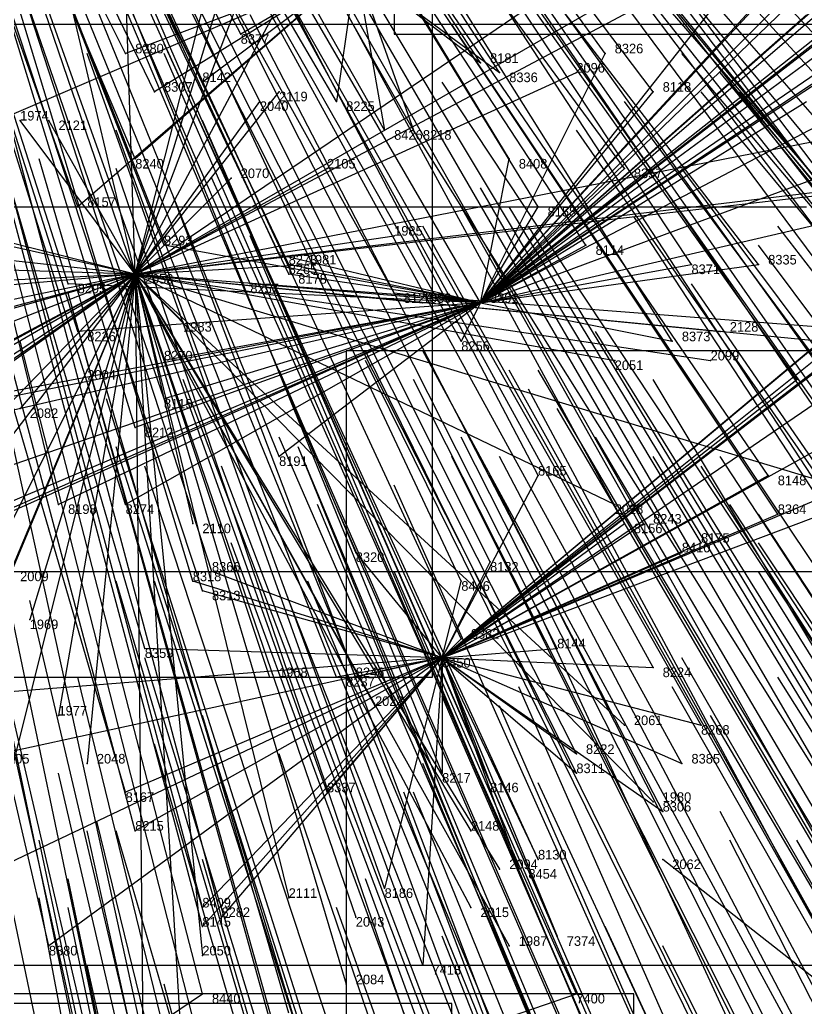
# Model space of a CAD drawing. Extents: x -0.5 to 0.59, y -0.5 to 0.59.
# Drawn here: x 0.046 to 0.128, y -0.2395 to -0.1365 of the extents above; entities that cross this region are included whole.
import ezdxf

# ---------------------------------------------------------------- set-up
doc = ezdxf.new("R2010")
doc.units = 0
for name, color, linetype in [('Clients', 3, 'CONTINUOUS'), ('Facilities', 3, 'CONTINUOUS'), ('Facilities_lines', 3, 'CONTINUOUS'), ('Min_max_boxes', 1, 'CONTINUOUS'), ('Normals', 1, 'CONTINUOUS'), ('Source_points', 5, 'CONTINUOUS'), ('Text', 3, 'CONTINUOUS')]:
    doc.layers.add(name, color=color, linetype=linetype)

msp = doc.modelspace()

# ---------------------------------------------------------------- linework, layer by layer
at = {"layer": 'Clients', "color": 5}
for p in [(0.069, -0.138, -0.385), (0.057, -0.14, -0.378), (0.107, -0.14, -0.44), (0.094, -0.141, -0.424), (0.096, -0.142, -0.429), (0.104, -0.142, -1.25), (0.065, -0.143, -0.392), (0.06, -0.144, -0.39), (0.073, -0.144, -1.25), (0.112, -0.144, -0.456), (0.071, -0.145, -1.25), (0.079, -0.145, -0.414), (0.046, -0.147, -1.25), (0.049, -0.147, -1.25), (0.084, -0.148, -0.426), (0.087, -0.148, -0.43), (0.058, -0.151, -0.404), (0.097, -0.151, -0.45), (0.078, -0.152, -1.25), (0.109, -0.152, -0.469), (0.068, -0.153, -1.25), (0.052, -0.156, -0.411), (0.1, -0.156, -0.464), (0.085, -0.159, -1.25), (0.061, -0.16, -0.427), (0.105, -0.16, -0.479), (0.073, -0.161, -0.443), (0.074, -0.162, -0.446), (0.076, -0.162, -1.25), (0.116, -0.162, -0.498), (0.123, -0.162, -0.508), (0.074, -0.163, -0.448), (0.051, -0.164, -0.43), (0.07, -0.164, -0.446), (0.085, -0.165, -0.465), (0.088, -0.166, -1.25), (0.063, -0.168, -1.25), (0.052, -0.169, -0.443), (0.119, -0.169, -1.25), (0.092, -0.17, -0.483), (0.114, -0.17, -0.512), (0.061, -0.172, -0.455), (0.108, -0.172, -1.25), (0.118, -0.172, -1.25), (0.053, -0.173, -1.25), (0.127, -0.174, -0.538), (0.061, -0.176, -0.466), (0.046, -0.177, -1.25), (0.058, -0.179, -0.472), (0.073, -0.182, -0.491), (0.1, -0.184, -0.523), (0.124, -0.184, -0.555), (0.05, -0.187, -0.484), (0.057, -0.187, -0.489), (0.108, -0.187, -1.25), (0.125, -0.188, -0.563), (0.064, -0.189, -1.25), (0.109, -0.189, -0.546), (0.111, -0.189, -0.547), (0.117, -0.191, -0.559), (0.081, -0.192, -0.522), (0.115, -0.192, -0.558), (0.095, -0.193, -0.538), (0.066, -0.194, -0.511), (0.064, -0.195, -0.512), (0.092, -0.195, -0.539), (0.065, -0.196, -0.518), (0.047, -0.199, -1.25), (0.092, -0.201, -0.552), (0.059, -0.202, -0.526), (0.102, -0.202, -0.565), (0.112, -0.204, -0.582), (0.072, -0.205, -1.25), (0.079, -0.205, -0.55), (0.081, -0.205, -0.55), (0.083, -0.208, -1.25), (0.05, -0.209, -1.25), (0.109, -0.21, -1.25), (0.117, -0.21, -0.601), (0.104, -0.213, -0.593), (0.053, -0.214, -1.25), (0.115, -0.214, -0.607), (0.09, -0.215, -0.583), (0.104, -0.215, -0.597), (0.095, -0.216, -0.59), (0.057, -0.217, -0.561), (0.078, -0.217, -0.576), (0.112, -0.218, -1.25), (0.113, -0.219, -0.615), (0.058, -0.221, -0.571), (0.093, -0.221, -1.25), (0.1, -0.224, -0.613), (0.113, -0.224, -1.25), (0.096, -0.225, -1.25), (0.098, -0.225, -0.614), (0.084, -0.227, -0.606), (0.074, -0.228, -1.25), (0.065, -0.229, -0.594), (0.093, -0.229, -1.25), (0.067, -0.23, -0.598), (0.081, -0.23, -1.25), (0.065, -0.231, -0.599), (0.102, -0.232, -0.634), (0.049, -0.233, -0.596), (0.097, -0.233, -1.25), (0.065, -0.234, -1.25), (0.088, -0.235, -0.628), (0.08, -0.237, -1.25), (0.065, -0.238, -0.618), (0.104, -0.238, -0.65)]:
    msp.add_point(p, dxfattribs=at)
at = {"layer": 'Facilities', "color": 3}
for p in [(0.058, -0.163, -1.25), (0.094, -0.166, -0.477), (0.09, -0.203, -0.555)]:
    msp.add_point(p, dxfattribs=at)
at = {"layer": 'Facilities_lines', "color": 3}
for p, q in [((0.058, -0.163, -1.25), (0.074, -0.1, -1.25)), ((0.058, -0.163, -1.25), (0.09, -0.103, -1.25)), ((0.094, -0.166, -0.477), (0.146, -0.11, -0.458)), ((0.094, -0.166, -0.477), (0.151, -0.111, -0.469)), ((0.058, -0.163, -1.25), (0.073, -0.114, -1.25)), ((0.058, -0.163, -1.25), (0.075, -0.118, -1.25)), ((0.058, -0.163, -1.25), (0.048, -0.121, -1.25)), ((0.094, -0.166, -0.477), (0.151, -0.122, -0.485)), ((0.058, -0.163, -1.25), (0.114, -0.125, -1.25)), ((0.094, -0.166, -0.477), (0.151, -0.127, -0.494)), ((0.094, -0.166, -0.477), (0.13, -0.127, -0.454)), ((0.094, -0.166, -0.477), (0.142, -0.128, -0.479)), ((0.058, -0.163, -1.25), (0.122, -0.129, -1.25)), ((0.094, -0.166, -0.477), (0.136, -0.129, -0.469)), ((0.094, -0.166, -0.477), (0.136, -0.13, -0.471)), ((0.081, -0.131, -0.385), (0.039, -0.149, -0.386)), ((0.081, -0.131, -0.385), (0.052, -0.156, -0.411)), ((0.081, -0.131, -0.385), (0.057, -0.14, -0.378)), ((0.081, -0.131, -0.385), (0.058, -0.151, -0.404)), ((0.081, -0.131, -0.385), (0.06, -0.144, -0.39)), ((0.081, -0.131, -0.385), (0.065, -0.143, -0.392)), ((0.081, -0.131, -0.385), (0.069, -0.138, -0.385)), ((0.081, -0.131, -0.385), (0.079, -0.145, -0.414)), ((0.081, -0.131, -0.385), (0.094, -0.141, -0.424)), ((0.081, -0.131, -0.385), (0.096, -0.142, -0.429)), ((0.081, -0.131, -0.385), (0.087, -0.148, -0.43)), ((0.081, -0.131, -0.385), (0.084, -0.148, -0.426)), ((0.094, -0.166, -0.477), (0.139, -0.131, -0.478)), ((0.058, -0.163, -1.25), (0.057, -0.132, -1.25)), ((0.094, -0.166, -0.477), (0.146, -0.132, -0.492)), ((0.058, -0.163, -1.25), (0.11, -0.133, -1.25)), ((0.094, -0.166, -0.477), (0.127, -0.133, -0.46)), ((0.094, -0.166, -0.477), (0.12, -0.133, -0.448)), ((0.094, -0.166, -0.477), (0.144, -0.133, -0.491)), ((0.094, -0.166, -0.477), (0.128, -0.136, -0.466)), ((0.09, -0.203, -0.555), (0.169, -0.137, -0.543)), ((0.094, -0.166, -0.477), (0.132, -0.138, -0.476)), ((0.094, -0.166, -0.477), (0.107, -0.14, -0.44)), ((0.058, -0.163, -1.25), (0.104, -0.142, -1.25)), ((0.058, -0.163, -1.25), (0.073, -0.144, -1.25)), ((0.09, -0.203, -0.555), (0.167, -0.144, -0.551)), ((0.094, -0.166, -0.477), (0.112, -0.144, -0.456)), ((0.058, -0.163, -1.25), (0.071, -0.145, -1.25)), ((0.094, -0.166, -0.477), (0.134, -0.145, -0.493)), ((0.094, -0.166, -0.477), (0.128, -0.145, -0.484)), ((0.058, -0.163, -1.25), (0.145, -0.146, -1.25)), ((0.058, -0.163, -1.25), (0.046, -0.147, -1.25)), ((0.058, -0.163, -1.25), (0.049, -0.147, -1.25)), ((0.058, -0.163, -1.25), (0.174, -0.149, -1.25)), ((0.058, -0.163, -1.25), (0.006, -0.15, -1.25)), ((0.058, -0.163, -1.25), (0.162, -0.151, -1.25)), ((0.094, -0.166, -0.477), (0.097, -0.151, -0.45)), ((0.058, -0.163, -1.25), (0.078, -0.152, -1.25)), ((0.094, -0.166, -0.477), (0.109, -0.152, -0.469)), ((0.058, -0.163, -1.25), (0.068, -0.153, -1.25)), ((0.094, -0.166, -0.477), (0.129, -0.153, -0.5)), ((0.09, -0.203, -0.555), (0.15, -0.155, -0.541)), ((0.094, -0.166, -0.477), (0.1, -0.156, -0.464)), ((0.094, -0.166, -0.477), (0.137, -0.156, -0.518)), ((0.058, -0.163, -1.25), (0.031, -0.157, -1.25)), ((0.058, -0.163, -1.25), (0.012, -0.158, -1.25)), ((0.058, -0.163, -1.25), (0.085, -0.159, -1.25)), ((0.094, -0.166, -0.477), (0.061, -0.16, -0.427)), ((0.094, -0.166, -0.477), (0.105, -0.16, -0.479)), ((0.094, -0.166, -0.477), (0.073, -0.161, -0.443)), ((0.058, -0.163, -1.25), (0.025, -0.162, -1.25)), ((0.058, -0.163, -1.25), (0.076, -0.162, -1.25)), ((0.094, -0.166, -0.477), (0.074, -0.162, -0.446)), ((0.09, -0.203, -0.555), (0.139, -0.162, -0.533)), ((0.094, -0.166, -0.477), (0.123, -0.162, -0.508)), ((0.094, -0.166, -0.477), (0.116, -0.162, -0.498)), ((0.058, -0.163, -1.25), (-0.01, -0.2, -1.25)), ((0.058, -0.163, -1.25), (-0.01, -0.169, -1.25)), ((0.058, -0.163, -1.25), (-0.005, -0.208, -1.25)), ((0.058, -0.163, -1.25), (-0.004, -0.166, -1.25)), ((0.058, -0.163, -1.25), (0.001, -0.185, -1.25)), ((0.058, -0.163, -1.25), (0.005, -0.174, -1.25)), ((0.058, -0.163, -1.25), (0.008, -0.177, -1.25)), ((0.058, -0.163, -1.25), (0.013, -0.187, -1.25)), ((0.058, -0.163, -1.25), (0.013, -0.175, -1.25)), ((0.058, -0.163, -1.25), (0.013, -0.175, -1.25)), ((0.058, -0.163, -1.25), (0.014, -0.192, -1.25)), ((0.058, -0.163, -1.25), (0.015, -0.188, -1.25)), ((0.058, -0.163, -1.25), (0.025, -0.186, -1.25)), ((0.058, -0.163, -1.25), (0.026, -0.196, -1.25)), ((0.058, -0.163, -1.25), (0.032, -0.215, -1.25)), ((0.058, -0.163, -1.25), (0.032, -0.197, -1.25)), ((0.058, -0.163, -1.25), (0.033, -0.223, -1.25)), ((0.058, -0.163, -1.25), (0.041, -0.231, -1.25)), ((0.058, -0.163, -1.25), (0.045, -0.194, -1.25)), ((0.058, -0.163, -1.25), (0.046, -0.177, -1.25)), ((0.058, -0.163, -1.25), (0.047, -0.199, -1.25)), ((0.058, -0.163, -1.25), (0.05, -0.209, -1.25)), ((0.058, -0.163, -1.25), (0.053, -0.173, -1.25)), ((0.058, -0.163, -1.25), (0.053, -0.214, -1.25)), ((0.058, -0.163, -1.25), (0.059, -0.261, -1.25)), ((0.058, -0.163, -1.25), (0.064, -0.263, -1.25)), ((0.058, -0.163, -1.25), (0.112, -0.218, -1.25)), ((0.058, -0.163, -1.25), (0.131, -0.185, -1.25)), ((0.058, -0.163, -1.25), (0.097, -0.233, -1.25)), ((0.058, -0.163, -1.25), (0.15, -0.172, -1.25)), ((0.058, -0.163, -1.25), (0.063, -0.168, -1.25)), ((0.058, -0.163, -1.25), (0.088, -0.166, -1.25)), ((0.058, -0.163, -1.25), (0.072, -0.205, -1.25)), ((0.058, -0.163, -1.25), (0.093, -0.229, -1.25)), ((0.058, -0.163, -1.25), (0.083, -0.208, -1.25)), ((0.058, -0.163, -1.25), (0.108, -0.187, -1.25)), ((0.058, -0.163, -1.25), (0.081, -0.23, -1.25)), ((0.058, -0.163, -1.25), (0.065, -0.234, -1.25)), ((0.058, -0.163, -1.25), (0.108, -0.172, -1.25)), ((0.058, -0.163, -1.25), (0.109, -0.21, -1.25)), ((0.058, -0.163, -1.25), (0.08, -0.237, -1.25)), ((0.058, -0.163, -1.25), (0.096, -0.225, -1.25)), ((0.058, -0.163, -1.25), (0.118, -0.172, -1.25)), ((0.058, -0.163, -1.25), (0.064, -0.189, -1.25)), ((0.058, -0.163, -1.25), (0.074, -0.228, -1.25)), ((0.058, -0.163, -1.25), (0.119, -0.169, -1.25)), ((0.058, -0.163, -1.25), (0.149, -0.17, -1.25)), ((0.058, -0.163, -1.25), (0.093, -0.221, -1.25)), ((0.094, -0.166, -0.477), (0.074, -0.163, -0.448)), ((0.094, -0.166, -0.477), (0.051, -0.164, -0.43)), ((0.094, -0.166, -0.477), (0.07, -0.164, -0.446)), ((0.094, -0.166, -0.477), (0.085, -0.165, -0.465)), ((0.094, -0.166, -0.477), (0.014, -0.182, -0.457)), ((0.094, -0.166, -0.477), (0.02, -0.183, -0.461)), ((0.094, -0.166, -0.477), (0.03, -0.194, -0.49)), ((0.094, -0.166, -0.477), (0.04, -0.19, -0.487)), ((0.094, -0.166, -0.477), (0.041, -0.176, -0.452)), ((0.094, -0.166, -0.477), (0.042, -0.188, -0.481)), ((0.094, -0.166, -0.477), (0.042, -0.184, -0.473)), ((0.094, -0.166, -0.477), (0.05, -0.187, -0.484)), ((0.094, -0.166, -0.477), (0.052, -0.169, -0.443)), ((0.094, -0.166, -0.477), (0.057, -0.187, -0.489)), ((0.094, -0.166, -0.477), (0.058, -0.179, -0.472)), ((0.094, -0.166, -0.477), (0.061, -0.176, -0.466)), ((0.094, -0.166, -0.477), (0.061, -0.172, -0.455)), ((0.094, -0.166, -0.477), (0.073, -0.182, -0.491)), ((0.09, -0.203, -0.555), (0.138, -0.166, -0.54)), ((0.094, -0.166, -0.477), (0.092, -0.17, -0.483)), ((0.094, -0.166, -0.477), (0.114, -0.17, -0.512)), ((0.09, -0.203, -0.555), (0.144, -0.173, -0.563)), ((0.09, -0.203, -0.555), (0.127, -0.174, -0.538)), ((0.09, -0.203, -0.555), (0.131, -0.175, -0.548)), ((0.09, -0.203, -0.555), (0.124, -0.184, -0.555)), ((0.09, -0.203, -0.555), (0.1, -0.184, -0.523)), ((0.09, -0.203, -0.555), (0.135, -0.184, -0.571)), ((0.09, -0.203, -0.555), (0.135, -0.186, -0.576)), ((0.09, -0.203, -0.555), (0.125, -0.188, -0.563)), ((0.09, -0.203, -0.555), (0.109, -0.189, -0.546)), ((0.09, -0.203, -0.555), (0.111, -0.189, -0.547)), ((0.09, -0.203, -0.555), (0.117, -0.191, -0.559)), ((0.09, -0.203, -0.555), (0.081, -0.192, -0.522)), ((0.09, -0.203, -0.555), (0.115, -0.192, -0.558)), ((0.09, -0.203, -0.555), (0.095, -0.193, -0.538)), ((0.09, -0.203, -0.555), (0.066, -0.194, -0.511)), ((0.09, -0.203, -0.555), (0.064, -0.195, -0.512)), ((0.09, -0.203, -0.555), (0.092, -0.195, -0.539)), ((0.09, -0.203, -0.555), (0.065, -0.196, -0.518)), ((0.09, -0.203, -0.555), (0.092, -0.201, -0.552)), ((0.09, -0.203, -0.555), (0.059, -0.202, -0.526)), ((0.09, -0.203, -0.555), (0.102, -0.202, -0.565)), ((0.09, -0.203, -0.555), (0.035, -0.229, -0.579)), ((0.09, -0.203, -0.555), (0.039, -0.207, -0.527)), ((0.09, -0.203, -0.555), (0.044, -0.213, -0.544)), ((0.09, -0.203, -0.555), (0.049, -0.233, -0.596)), ((0.09, -0.203, -0.555), (0.057, -0.217, -0.561)), ((0.09, -0.203, -0.555), (0.058, -0.221, -0.571)), ((0.09, -0.203, -0.555), (0.065, -0.231, -0.599)), ((0.09, -0.203, -0.555), (0.065, -0.229, -0.594)), ((0.09, -0.203, -0.555), (0.067, -0.23, -0.598)), ((0.09, -0.203, -0.555), (0.078, -0.217, -0.576)), ((0.09, -0.203, -0.555), (0.079, -0.205, -0.55)), ((0.09, -0.203, -0.555), (0.081, -0.205, -0.55)), ((0.09, -0.203, -0.555), (0.084, -0.227, -0.606)), ((0.09, -0.203, -0.555), (0.088, -0.235, -0.628)), ((0.09, -0.203, -0.555), (0.102, -0.232, -0.634)), ((0.09, -0.203, -0.555), (0.1, -0.224, -0.613)), ((0.09, -0.203, -0.555), (0.104, -0.213, -0.593)), ((0.09, -0.203, -0.555), (0.112, -0.204, -0.582)), ((0.09, -0.203, -0.555), (0.117, -0.21, -0.601)), ((0.09, -0.203, -0.555), (0.113, -0.219, -0.615)), ((0.09, -0.203, -0.555), (0.104, -0.215, -0.597)), ((0.09, -0.203, -0.555), (0.095, -0.216, -0.59)), ((0.09, -0.203, -0.555), (0.09, -0.215, -0.583)), ((0.09, -0.203, -0.555), (0.115, -0.214, -0.607)), ((0.09, -0.203, -0.555), (0.098, -0.225, -0.614)), ((0.169, -0.268, -1.25), (0.113, -0.224, -1.25)), ((0.025, -0.265, -0.666), (0.104, -0.238, -0.65)), ((0.025, -0.265, -0.666), (0.065, -0.238, -0.618))]:
    msp.add_line(p, q, dxfattribs=at)
at = {"layer": 'Min_max_boxes', "color": 1}
for p, q in [((0.085, 0.022, -1.25), (0.085, -0.138, -1.25)), ((0.085, 0.022, -1.25), (0.085, -0.138, -1.25)), ((0.089, -0.205, -1.25), (0.089, -0.012, -1.25)), ((0.089, -0.205, -1.25), (0.089, -0.012, -1.25)), ((0.169, -0.137, -0.634), (0.035, -0.137, -0.634)), ((0.169, -0.137, -0.511), (0.035, -0.137, -0.511)), ((0.085, -0.138, -1.25), (0.25, -0.138, -1.25)), ((0.085, -0.138, -1.25), (0.25, -0.138, -1.25)), ((0.085, -0.138, -1.25), (0.085, -0.138, -1.25)), ((0.039, -0.156, -0.431), (0.128, -0.156, -0.431)), ((0.039, -0.156, -0.317), (0.128, -0.156, -0.317)), ((0.258, -0.171, -1.25), (0.08, -0.171, -1.25)), ((0.08, -0.171, -1.25), (0.08, -0.342, -1.25)), ((0.258, -0.171, -1.25), (0.08, -0.171, -1.25)), ((0.08, -0.171, -1.25), (0.08, -0.342, -1.25)), ((0.08, -0.171, -1.25), (0.08, -0.171, -1.25)), ((0.014, -0.194, -0.518), (0.151, -0.194, -0.518)), ((0.014, -0.194, -0.427), (0.151, -0.194, -0.427)), ((-0.096, -0.205, -1.25), (0.089, -0.205, -1.25)), ((-0.096, -0.205, -1.25), (0.089, -0.205, -1.25)), ((0.089, -0.205, -1.25), (0.089, -0.205, -1.25)), ((0.035, -0.235, -0.634), (0.169, -0.235, -0.634)), ((0.035, -0.235, -0.511), (0.169, -0.235, -0.511)), ((0.11, -0.238, -0.747), (-0.043, -0.238, -0.747)), ((0.11, -0.238, -0.597), (-0.043, -0.238, -0.597)), ((0.11, -0.298, -0.747), (0.11, -0.238, -0.747)), ((0.11, -0.298, -0.597), (0.11, -0.238, -0.597)), ((0.11, -0.238, -0.747), (0.11, -0.238, -0.597)), ((0.091, -0.239, -1.25), (-0.043, -0.239, -1.25)), ((0.091, -0.239, -1.25), (-0.043, -0.239, -1.25)), ((0.091, -0.391, -1.25), (0.091, -0.239, -1.25)), ((0.091, -0.391, -1.25), (0.091, -0.239, -1.25)), ((0.091, -0.239, -1.25), (0.091, -0.239, -1.25))]:
    msp.add_line(p, q, dxfattribs=at)
at = {"layer": 'Normals', "color": 1}
for p, q in [((0.069, -0.138, -0.385), (0.026, -0.056, -0.424)), ((0.057, -0.14, -0.378), (0.016, -0.058, -0.417)), ((0.065, -0.143, -0.392), (0.023, -0.06, -0.431)), ((0.06, -0.144, -0.39), (0.02, -0.061, -0.428)), ((0.094, -0.141, -0.424), (0.043, -0.063, -0.461)), ((0.096, -0.142, -0.429), (0.045, -0.064, -0.466)), ((0.107, -0.14, -0.44), (0.052, -0.064, -0.476)), ((0.079, -0.145, -0.414), (0.032, -0.065, -0.451)), ((0.058, -0.151, -0.404), (0.022, -0.066, -0.442)), ((0.084, -0.148, -0.426), (0.038, -0.067, -0.463)), ((0.087, -0.148, -0.43), (0.041, -0.067, -0.467)), ((0.052, -0.156, -0.411), (0.021, -0.068, -0.448)), ((0.112, -0.144, -0.456), (0.056, -0.07, -0.492)), ((0.097, -0.151, -0.45), (0.049, -0.072, -0.486)), ((0.061, -0.16, -0.427), (0.027, -0.073, -0.465)), ((0.1, -0.156, -0.464), (0.051, -0.076, -0.499)), ((0.051, -0.164, -0.43), (0.023, -0.077, -0.47)), ((0.073, -0.161, -0.443), (0.034, -0.077, -0.479)), ((0.109, -0.152, -0.469), (0.054, -0.077, -0.505)), ((0.074, -0.162, -0.446), (0.034, -0.078, -0.482)), ((0.07, -0.164, -0.446), (0.033, -0.079, -0.482)), ((0.074, -0.163, -0.448), (0.034, -0.079, -0.484)), ((0.052, -0.169, -0.443), (0.024, -0.081, -0.48)), ((0.105, -0.16, -0.479), (0.054, -0.082, -0.515)), ((0.074, -0.082, -0.278), (0.136, -0.15, -0.238)), ((0.129, -0.153, -0.5), (0.068, -0.083, -0.537)), ((0.061, -0.172, -0.455), (0.031, -0.084, -0.494)), ((0.085, -0.165, -0.465), (0.04, -0.084, -0.501)), ((0.078, -0.084, -0.286), (0.141, -0.151, -0.247)), ((0.094, -0.166, -0.477), (0.047, -0.085, -0.512)), ((0.116, -0.162, -0.498), (0.065, -0.085, -0.537)), ((0.137, -0.156, -0.518), (0.075, -0.085, -0.554)), ((0.075, -0.087, -0.287), (0.133, -0.158, -0.247)), ((0.123, -0.162, -0.508), (0.066, -0.088, -0.544)), ((0.061, -0.176, -0.466), (0.031, -0.089, -0.504)), ((0.092, -0.17, -0.483), (0.046, -0.089, -0.52)), ((0.058, -0.179, -0.472), (0.031, -0.091, -0.51)), ((0.139, -0.162, -0.533), (0.08, -0.091, -0.571)), ((0.114, -0.17, -0.512), (0.065, -0.092, -0.551)), ((0.138, -0.166, -0.54), (0.081, -0.093, -0.578)), ((0.073, -0.182, -0.491), (0.038, -0.096, -0.528)), ((0.05, -0.187, -0.484), (0.028, -0.097, -0.522)), ((0.057, -0.187, -0.489), (0.029, -0.098, -0.526)), ((0.127, -0.174, -0.538), (0.073, -0.098, -0.576)), ((0.144, -0.173, -0.563), (0.088, -0.099, -0.599)), ((0.131, -0.175, -0.548), (0.077, -0.1, -0.585)), ((0.1, -0.184, -0.523), (0.057, -0.102, -0.561)), ((0.066, -0.194, -0.511), (0.037, -0.105, -0.548)), ((0.064, -0.195, -0.512), (0.037, -0.106, -0.549)), ((0.081, -0.192, -0.522), (0.045, -0.107, -0.559)), ((0.151, -0.181, -0.59), (0.095, -0.107, -0.627)), ((0.065, -0.196, -0.518), (0.036, -0.108, -0.555)), ((0.109, -0.189, -0.546), (0.065, -0.108, -0.584)), ((0.111, -0.189, -0.547), (0.065, -0.108, -0.585)), ((0.124, -0.184, -0.555), (0.072, -0.108, -0.593)), ((0.135, -0.184, -0.571), (0.082, -0.108, -0.608)), ((0.125, -0.188, -0.563), (0.073, -0.11, -0.6)), ((0.135, -0.186, -0.576), (0.083, -0.11, -0.613)), ((0.095, -0.193, -0.538), (0.054, -0.111, -0.577)), ((0.115, -0.192, -0.558), (0.068, -0.111, -0.596)), ((0.117, -0.191, -0.559), (0.069, -0.111, -0.596)), ((0.092, -0.195, -0.539), (0.053, -0.112, -0.578)), ((0.059, -0.202, -0.526), (0.033, -0.113, -0.563)), ((0.092, -0.201, -0.552), (0.053, -0.117, -0.591)), ((0.079, -0.205, -0.55), (0.045, -0.119, -0.588)), ((0.081, -0.205, -0.55), (0.046, -0.119, -0.587)), ((0.09, -0.203, -0.555), (0.052, -0.119, -0.593)), ((0.102, -0.202, -0.565), (0.06, -0.119, -0.603)), ((0.137, -0.197, -0.601), (0.086, -0.119, -0.637)), ((0.156, -0.194, -0.623), (0.1, -0.12, -0.66)), ((0.144, -0.198, -0.611), (0.09, -0.121, -0.647)), ((0.112, -0.204, -0.582), (0.067, -0.122, -0.618)), ((0.163, -0.194, -0.633), (0.104, -0.123, -0.671)), ((0.163, -0.199, -0.642), (0.105, -0.126, -0.68)), ((0.057, -0.217, -0.561), (0.031, -0.128, -0.598)), ((0.159, -0.202, -0.643), (0.104, -0.128, -0.682)), ((0.09, -0.215, -0.583), (0.055, -0.129, -0.62)), ((0.117, -0.21, -0.601), (0.071, -0.129, -0.638)), ((0.078, -0.217, -0.576), (0.047, -0.13, -0.614)), ((0.104, -0.213, -0.593), (0.062, -0.13, -0.629)), ((0.058, -0.221, -0.571), (0.034, -0.131, -0.608)), ((0.095, -0.216, -0.59), (0.058, -0.131, -0.628)), ((0.104, -0.215, -0.597), (0.062, -0.132, -0.633)), ((0.115, -0.214, -0.607), (0.07, -0.132, -0.643)), ((0.113, -0.219, -0.615), (0.07, -0.136, -0.651)), ((0.142, -0.213, -0.641), (0.091, -0.137, -0.679)), ((0.065, -0.229, -0.594), (0.041, -0.139, -0.631)), ((0.1, -0.224, -0.613), (0.061, -0.139, -0.649)), ((0.067, -0.23, -0.598), (0.043, -0.14, -0.636)), ((0.084, -0.227, -0.606), (0.053, -0.14, -0.643)), ((0.098, -0.225, -0.614), (0.061, -0.14, -0.65)), ((0.175, -0.211, -0.684), (0.115, -0.14, -0.721)), ((0.065, -0.231, -0.599), (0.041, -0.141, -0.637)), ((0.104, -0.142, -1.25), (0.104, -0.142, -1.15)), ((0.178, -0.214, -0.696), (0.119, -0.142, -0.733)), ((0.049, -0.233, -0.596), (0.028, -0.143, -0.634)), ((0.141, -0.22, -0.654), (0.09, -0.143, -0.692)), ((0.18, -0.214, -0.699), (0.12, -0.143, -0.736)), ((0.073, -0.144, -1.25), (0.073, -0.144, -1.15)), ((0.176, -0.215, -0.696), (0.117, -0.144, -0.733)), ((0.18, -0.216, -0.702), (0.121, -0.144, -0.739)), ((0.071, -0.145, -1.25), (0.071, -0.145, -1.15)), ((0.164, -0.219, -0.684), (0.109, -0.145, -0.722)), ((0.046, -0.147, -1.25), (0.046, -0.147, -1.15)), ((0.049, -0.147, -1.25), (0.049, -0.147, -1.15)), ((0.102, -0.232, -0.634), (0.065, -0.147, -0.671)), ((0.088, -0.235, -0.628), (0.056, -0.148, -0.665)), ((0.136, -0.226, -0.66), (0.087, -0.148, -0.698)), ((0.157, -0.224, -0.684), (0.104, -0.148, -0.722)), ((0.065, -0.238, -0.618), (0.042, -0.149, -0.656)), ((0.074, -0.24, -0.629), (0.048, -0.151, -0.666)), ((0.086, -0.24, -0.638), (0.056, -0.152, -0.674)), ((0.078, -0.152, -1.25), (0.078, -0.152, -1.15)), ((0.171, -0.227, -0.711), (0.115, -0.152, -0.747)), ((0.104, -0.238, -0.65), (0.066, -0.153, -0.687)), ((0.068, -0.153, -1.25), (0.068, -0.153, -1.15)), ((0.14, -0.233, -0.68), (0.094, -0.154, -0.72)), ((0.095, -0.242, -0.651), (0.062, -0.155, -0.687)), ((0.137, -0.236, -0.682), (0.092, -0.156, -0.721)), ((0.145, -0.235, -0.691), (0.097, -0.156, -0.729)), ((0.161, -0.235, -0.712), (0.11, -0.157, -0.748)), ((0.133, -0.238, -0.682), (0.088, -0.158, -0.72)), ((0.147, -0.237, -0.698), (0.099, -0.158, -0.736)), ((0.182, -0.232, -0.738), (0.125, -0.158, -0.774)), ((0.106, -0.244, -0.666), (0.07, -0.159, -0.704)), ((0.085, -0.159, -1.25), (0.085, -0.159, -1.15)), ((0.179, -0.235, -0.738), (0.123, -0.16, -0.775)), ((0.076, -0.162, -1.25), (0.076, -0.162, -1.15)), ((0.058, -0.163, -1.25), (0.058, -0.163, -1.15)), ((0.169, -0.241, -0.735), (0.116, -0.164, -0.772)), ((0.076, -0.255, -0.664), (0.051, -0.165, -0.701)), ((0.076, -0.254, -0.663), (0.051, -0.165, -0.7)), ((0.051, -0.257, -0.655), (0.032, -0.166, -0.692)), ((0.062, -0.257, -0.661), (0.042, -0.166, -0.698)), ((0.088, -0.166, -1.25), (0.088, -0.166, -1.15)), ((0.063, -0.168, -1.25), (0.063, -0.168, -1.15)), ((0.155, -0.248, -0.731), (0.106, -0.169, -0.768)), ((0.119, -0.169, -1.25), (0.119, -0.169, -1.15)), ((0.069, -0.26, -0.673), (0.046, -0.17, -0.71)), ((0.123, -0.254, -0.705), (0.082, -0.171, -0.743)), ((0.123, -0.255, -0.708), (0.082, -0.172, -0.746)), ((0.132, -0.252, -0.712), (0.088, -0.171, -0.749)), ((0.108, -0.172, -1.25), (0.108, -0.172, -1.15)), ((0.118, -0.172, -1.25), (0.118, -0.172, -1.15)), ((0.053, -0.173, -1.25), (0.053, -0.173, -1.15)), ((0.11, -0.258, -0.702), (0.073, -0.173, -0.74)), ((0.142, -0.254, -0.727), (0.097, -0.173, -0.764)), ((0.147, -0.253, -0.732), (0.1, -0.173, -0.768)), ((0.059, -0.265, -0.678), (0.04, -0.174, -0.715)), ((0.096, -0.261, -0.694), (0.063, -0.174, -0.732)), ((0.129, -0.257, -0.719), (0.087, -0.174, -0.757)), ((0.16, -0.254, -0.75), (0.112, -0.174, -0.788)), ((0.143, -0.257, -0.735), (0.099, -0.175, -0.772)), ((0.083, -0.264, -0.691), (0.055, -0.176, -0.729)), ((0.046, -0.177, -1.25), (0.046, -0.177, -1.15)), ((0.149, -0.257, -0.742), (0.102, -0.177, -0.78)), ((0.11, -0.265, -0.717), (0.073, -0.18, -0.755)), ((0.134, -0.263, -0.737), (0.092, -0.18, -0.774)), ((0.153, -0.26, -0.755), (0.106, -0.18, -0.792)), ((0.084, -0.269, -0.705), (0.056, -0.181, -0.743)), ((0.11, -0.267, -0.722), (0.075, -0.181, -0.76)), ((0.111, -0.267, -0.722), (0.075, -0.181, -0.76)), ((0.132, -0.264, -0.739), (0.091, -0.182, -0.776)), ((0.139, -0.264, -0.745), (0.096, -0.182, -0.782)), ((0.16, -0.261, -0.765), (0.112, -0.182, -0.802)), ((0.17, -0.26, -0.776), (0.119, -0.182, -0.813)), ((0.088, -0.271, -0.712), (0.059, -0.183, -0.749)), ((0.1, -0.27, -0.72), (0.067, -0.183, -0.758)), ((0.167, -0.261, -0.774), (0.117, -0.183, -0.811)), ((0.137, -0.267, -0.75), (0.095, -0.184, -0.787)), ((0.115, -0.27, -0.734), (0.078, -0.185, -0.771)), ((0.123, -0.27, -0.741), (0.085, -0.185, -0.778)), ((0.113, -0.273, -0.739), (0.077, -0.187, -0.776)), ((0.108, -0.187, -1.25), (0.108, -0.187, -1.15)), ((0.171, -0.265, -0.787), (0.12, -0.187, -0.824)), ((0.157, -0.268, -0.775), (0.109, -0.188, -0.812)), ((0.174, -0.266, -0.794), (0.123, -0.188, -0.83)), ((0.064, -0.189, -1.25), (0.064, -0.189, -1.15)), ((0.06, -0.282, -0.72), (0.041, -0.191, -0.757)), ((0.1, -0.278, -0.74), (0.068, -0.191, -0.777)), ((0.174, -0.268, -0.799), (0.123, -0.191, -0.837)), ((0.122, -0.278, -0.759), (0.085, -0.193, -0.796)), ((0.122, -0.279, -0.762), (0.085, -0.194, -0.799)), ((0.172, -0.273, -0.806), (0.123, -0.194, -0.844)), ((0.082, -0.283, -0.738), (0.056, -0.195, -0.776)), ((0.088, -0.283, -0.742), (0.06, -0.195, -0.78)), ((0.112, -0.281, -0.756), (0.076, -0.195, -0.793)), ((0.068, -0.286, -0.736), (0.047, -0.197, -0.774)), ((0.108, -0.283, -0.758), (0.074, -0.197, -0.795)), ((0.139, -0.282, -0.786), (0.1, -0.198, -0.823)), ((0.047, -0.199, -1.25), (0.047, -0.199, -1.15)), ((0.112, -0.285, -0.765), (0.077, -0.199, -0.802)), ((0.086, -0.291, -0.759), (0.059, -0.203, -0.797)), ((0.161, -0.283, -0.814), (0.115, -0.203, -0.852)), ((0.074, -0.295, -0.759), (0.052, -0.205, -0.798)), ((0.072, -0.205, -1.25), (0.072, -0.205, -1.15)), ((0.135, -0.29, -0.801), (0.098, -0.206, -0.838)), ((0.16, -0.287, -0.821), (0.114, -0.206, -0.859)), ((0.174, -0.283, -0.83), (0.125, -0.205, -0.868)), ((0.127, -0.292, -0.797), (0.09, -0.207, -0.833)), ((0.066, -0.298, -0.763), (0.045, -0.208, -0.801)), ((0.112, -0.295, -0.789), (0.08, -0.208, -0.826)), ((0.083, -0.208, -1.25), (0.083, -0.208, -1.15)), ((0.133, -0.293, -0.805), (0.096, -0.208, -0.842)), ((0.05, -0.209, -1.25), (0.05, -0.209, -1.15)), ((0.092, -0.298, -0.78), (0.065, -0.209, -0.817)), ((0.165, -0.289, -0.831), (0.118, -0.209, -0.869)), ((0.109, -0.21, -1.25), (0.109, -0.21, -1.15)), ((0.065, -0.301, -0.771), (0.045, -0.211, -0.809)), ((0.086, -0.301, -0.782), (0.06, -0.212, -0.819)), ((0.103, -0.301, -0.796), (0.073, -0.213, -0.832)), ((0.053, -0.214, -1.25), (0.053, -0.214, -1.15)), ((0.124, -0.3, -0.811), (0.088, -0.214, -0.848)), ((0.071, -0.305, -0.784), (0.05, -0.215, -0.822)), ((0.139, -0.3, -0.827), (0.1, -0.216, -0.864)), ((0.119, -0.304, -0.817), (0.086, -0.217, -0.853)), ((0.122, -0.303, -0.816), (0.087, -0.217, -0.853)), ((0.112, -0.218, -1.25), (0.112, -0.218, -1.15)), ((0.162, -0.3, -0.854), (0.119, -0.219, -0.891)), ((0.076, -0.31, -0.797), (0.054, -0.22, -0.835)), ((0.073, -0.312, -0.8), (0.053, -0.221, -0.838)), ((0.082, -0.31, -0.802), (0.056, -0.221, -0.839)), ((0.093, -0.221, -1.25), (0.093, -0.221, -1.15)), ((0.067, -0.312, -0.799), (0.048, -0.222, -0.836)), ((0.162, -0.304, -0.862), (0.12, -0.222, -0.9)), ((0.173, -0.302, -0.871), (0.127, -0.222, -0.908)), ((0.134, -0.308, -0.84), (0.097, -0.223, -0.878)), ((0.091, -0.313, -0.815), (0.065, -0.224, -0.853)), ((0.113, -0.224, -1.25), (0.113, -0.224, -1.15)), ((0.096, -0.225, -1.25), (0.096, -0.225, -1.15)), ((0.07, -0.317, -0.811), (0.051, -0.226, -0.848)), ((0.114, -0.313, -0.833), (0.082, -0.226, -0.871)), ((0.065, -0.319, -0.815), (0.048, -0.228, -0.852)), ((0.074, -0.228, -1.25), (0.074, -0.228, -1.15)), ((0.07, -0.32, -0.82), (0.051, -0.229, -0.856)), ((0.11, -0.316, -0.837), (0.079, -0.229, -0.874)), ((0.093, -0.229, -1.25), (0.093, -0.229, -1.15)), ((0.081, -0.23, -1.25), (0.081, -0.23, -1.15)), ((0.146, -0.315, -0.867), (0.107, -0.231, -0.905)), ((0.124, -0.318, -0.854), (0.09, -0.232, -0.891)), ((0.097, -0.233, -1.25), (0.097, -0.233, -1.15)), ((0.154, -0.315, -0.877), (0.113, -0.233, -0.915)), ((0.065, -0.234, -1.25), (0.065, -0.234, -1.15)), ((0.073, -0.326, -0.834), (0.053, -0.235, -0.871)), ((0.085, -0.327, -0.845), (0.061, -0.237, -0.881)), ((0.08, -0.237, -1.25), (0.08, -0.237, -1.15))]:
    msp.add_line(p, q, dxfattribs=at)
at = {"layer": 'Source_points', "color": 5}
for p in [(0.069, -0.138, -0.385), (0.057, -0.14, -0.378), (0.107, -0.14, -0.44), (0.094, -0.141, -0.424), (0.096, -0.142, -0.429), (0.104, -0.142, -1.25), (0.065, -0.143, -0.392), (0.06, -0.144, -0.39), (0.073, -0.144, -1.25), (0.112, -0.144, -0.456), (0.071, -0.145, -1.25), (0.079, -0.145, -0.414), (0.046, -0.147, -1.25), (0.049, -0.147, -1.25), (0.084, -0.148, -0.426), (0.087, -0.148, -0.43), (0.058, -0.151, -0.404), (0.097, -0.151, -0.45), (0.078, -0.152, -1.25), (0.109, -0.152, -0.469), (0.068, -0.153, -1.25), (0.052, -0.156, -0.411), (0.1, -0.156, -0.464), (0.085, -0.159, -1.25), (0.061, -0.16, -0.427), (0.105, -0.16, -0.479), (0.073, -0.161, -0.443), (0.074, -0.162, -0.446), (0.076, -0.162, -1.25), (0.116, -0.162, -0.498), (0.123, -0.162, -0.508), (0.058, -0.163, -1.25), (0.074, -0.163, -0.448), (0.051, -0.164, -0.43), (0.07, -0.164, -0.446), (0.085, -0.165, -0.465), (0.088, -0.166, -1.25), (0.094, -0.166, -0.477), (0.063, -0.168, -1.25), (0.052, -0.169, -0.443), (0.119, -0.169, -1.25), (0.092, -0.17, -0.483), (0.114, -0.17, -0.512), (0.061, -0.172, -0.455), (0.108, -0.172, -1.25), (0.118, -0.172, -1.25), (0.053, -0.173, -1.25), (0.127, -0.174, -0.538), (0.061, -0.176, -0.466), (0.046, -0.177, -1.25), (0.058, -0.179, -0.472), (0.073, -0.182, -0.491), (0.1, -0.184, -0.523), (0.124, -0.184, -0.555), (0.05, -0.187, -0.484), (0.057, -0.187, -0.489), (0.108, -0.187, -1.25), (0.125, -0.188, -0.563), (0.064, -0.189, -1.25), (0.109, -0.189, -0.546), (0.111, -0.189, -0.547), (0.117, -0.191, -0.559), (0.081, -0.192, -0.522), (0.115, -0.192, -0.558), (0.095, -0.193, -0.538), (0.066, -0.194, -0.511), (0.064, -0.195, -0.512), (0.092, -0.195, -0.539), (0.065, -0.196, -0.518), (0.047, -0.199, -1.25), (0.092, -0.201, -0.552), (0.059, -0.202, -0.526), (0.102, -0.202, -0.565), (0.09, -0.203, -0.555), (0.112, -0.204, -0.582), (0.072, -0.205, -1.25), (0.079, -0.205, -0.55), (0.081, -0.205, -0.55), (0.083, -0.208, -1.25), (0.05, -0.209, -1.25), (0.109, -0.21, -1.25), (0.117, -0.21, -0.601), (0.104, -0.213, -0.593), (0.053, -0.214, -1.25), (0.115, -0.214, -0.607), (0.09, -0.215, -0.583), (0.104, -0.215, -0.597), (0.095, -0.216, -0.59), (0.057, -0.217, -0.561), (0.078, -0.217, -0.576), (0.112, -0.218, -1.25), (0.113, -0.219, -0.615), (0.058, -0.221, -0.571), (0.093, -0.221, -1.25), (0.1, -0.224, -0.613), (0.113, -0.224, -1.25), (0.096, -0.225, -1.25), (0.098, -0.225, -0.614), (0.084, -0.227, -0.606), (0.074, -0.228, -1.25), (0.065, -0.229, -0.594), (0.093, -0.229, -1.25), (0.067, -0.23, -0.598), (0.081, -0.23, -1.25), (0.065, -0.231, -0.599), (0.102, -0.232, -0.634), (0.049, -0.233, -0.596), (0.097, -0.233, -1.25), (0.065, -0.234, -1.25), (0.088, -0.235, -0.628), (0.08, -0.237, -1.25), (0.065, -0.238, -0.618), (0.104, -0.238, -0.65)]:
    msp.add_point(p, dxfattribs=at)

# ---------------------------------------------------------------- texts
at = {"layer": 'Text', "color": 3}
for s, p in [('8377', (0.069, -0.139, -0.385)), ('8280', (0.058, -0.14, -0.378)), ('8326', (0.108, -0.14, -0.44)), ('8181', (0.095, -0.141, -0.424)), ('2096', (0.104, -0.142, -1.25)), ('8142', (0.065, -0.143, -0.392)), ('8336', (0.097, -0.143, -0.429)), ('8307', (0.061, -0.144, -0.39)), ('8118', (0.113, -0.144, -0.456)), ('2119', (0.073, -0.145, -1.25)), ('2040', (0.071, -0.146, -1.25)), ('8225', (0.08, -0.146, -0.414)), ('1974', (0.046, -0.147, -1.25)), ('2121', (0.05, -0.148, -1.25)), ('8426', (0.085, -0.149, -0.426)), ('8218', (0.088, -0.149, -0.43)), ('8240', (0.058, -0.152, -0.404)), ('2105', (0.078, -0.152, -1.25)), ('8408', (0.098, -0.152, -0.45)), ('2070', (0.069, -0.153, -1.25)), ('8357', (0.11, -0.153, -0.469)), ('8157', (0.053, -0.156, -0.411)), ('8158', (0.101, -0.157, -0.464)), ('1985', (0.085, -0.159, -1.25)), ('8293', (0.061, -0.16, -0.427)), ('8114', (0.106, -0.161, -0.479)), ('8273', (0.074, -0.162, -0.443)), ('1981', (0.076, -0.162, -1.25)), ('8335', (0.124, -0.162, -0.508)), ('8265', (0.074, -0.163, -0.446)), ('8371', (0.116, -0.163, -0.498)), ('2053', (0.059, -0.164, -1.25)), ('8178', (0.075, -0.164, -0.448)), ('8295', (0.052, -0.165, -0.43)), ('8257', (0.07, -0.165, -0.446)), ('8124', (0.086, -0.166, -0.465)), ('1959', (0.088, -0.166, -1.25)), ('8391', (0.095, -0.166, -0.477)), ('1983', (0.063, -0.169, -1.25)), ('2128', (0.12, -0.169, -1.25)), ('8226', (0.053, -0.17, -0.443)), ('8373', (0.115, -0.17, -0.512)), ('8256', (0.092, -0.171, -0.483)), ('8270', (0.061, -0.172, -0.455)), ('2051', (0.108, -0.173, -1.25)), ('2099', (0.118, -0.172, -1.25)), ('2004', (0.053, -0.174, -1.25)), ('8115', (0.061, -0.177, -0.466)), ('2082', (0.047, -0.178, -1.25)), ('8212', (0.059, -0.18, -0.472)), ('8191', (0.073, -0.183, -0.491)), ('8165', (0.1, -0.184, -0.523)), ('8148', (0.125, -0.185, -0.555)), ('8198', (0.051, -0.188, -0.484)), ('8274', (0.057, -0.188, -0.489)), ('2028', (0.108, -0.188, -1.25)), ('8364', (0.125, -0.188, -0.563)), ('8243', (0.112, -0.189, -0.547)), ('2110', (0.065, -0.19, -1.25)), ('8156', (0.11, -0.19, -0.546)), ('8175', (0.117, -0.191, -0.559)), ('8410', (0.115, -0.192, -0.558)), ('8320', (0.081, -0.193, -0.522)), ('8366', (0.066, -0.194, -0.511)), ('8132', (0.095, -0.194, -0.538)), ('2009', (0.046, -0.195, -1.25)), ('8318', (0.064, -0.195, -0.512)), ('8446', (0.092, -0.196, -0.539)), ('8313', (0.066, -0.197, -0.518)), ('1969', (0.047, -0.2, -1.25)), ('8382', (0.093, -0.201, -0.552)), ('8144', (0.102, -0.202, -0.565)), ('8359', (0.059, -0.203, -0.526)), ('8450', (0.09, -0.204, -0.555)), ('1968', (0.073, -0.205, -1.25)), ('8246', (0.081, -0.205, -0.55)), ('8224', (0.113, -0.205, -0.582)), ('8237', (0.08, -0.206, -0.55)), ('2023', (0.083, -0.208, -1.25)), ('1977', (0.05, -0.209, -1.25)), ('2061', (0.11, -0.21, -1.25)), ('8268', (0.117, -0.211, -0.601)), ('8222', (0.105, -0.213, -0.593)), ('8205', (0.044, -0.214, -0.544)), ('2048', (0.054, -0.214, -1.25)), ('8385', (0.116, -0.214, -0.607)), ('8311', (0.104, -0.215, -0.597)), ('8217', (0.09, -0.216, -0.583)), ('8337', (0.078, -0.217, -0.576)), ('8146', (0.095, -0.217, -0.59)), ('8167', (0.057, -0.218, -0.561)), ('1980', (0.113, -0.218, -1.25)), ('8306', (0.113, -0.219, -0.615)), ('8215', (0.058, -0.221, -0.571)), ('2148', (0.093, -0.221, -1.25)), ('8130', (0.1, -0.224, -0.613)), ('2094', (0.097, -0.225, -1.25)), ('2062', (0.114, -0.225, -1.25)), ('8454', (0.099, -0.226, -0.614)), ('2111', (0.074, -0.228, -1.25)), ('8186', (0.084, -0.228, -0.606)), ('8409', (0.065, -0.229, -0.594)), ('8282', (0.067, -0.23, -0.598)), ('2015', (0.094, -0.23, -1.25)), ('8145', (0.065, -0.231, -0.599)), ('2043', (0.081, -0.231, -1.25)), ('1987', (0.098, -0.233, -1.25)), ('7374', (0.103, -0.233, -0.634)), ('8380', (0.049, -0.234, -0.596)), ('2050', (0.065, -0.234, -1.25)), ('7418', (0.089, -0.236, -0.628)), ('2084', (0.081, -0.237, -1.25)), ('8440', (0.066, -0.239, -0.618)), ('7400', (0.104, -0.239, -0.65))]:
    msp.add_text(s, height=0.001, dxfattribs=at).set_placement(p)

doc.saveas('drawing.dxf')
